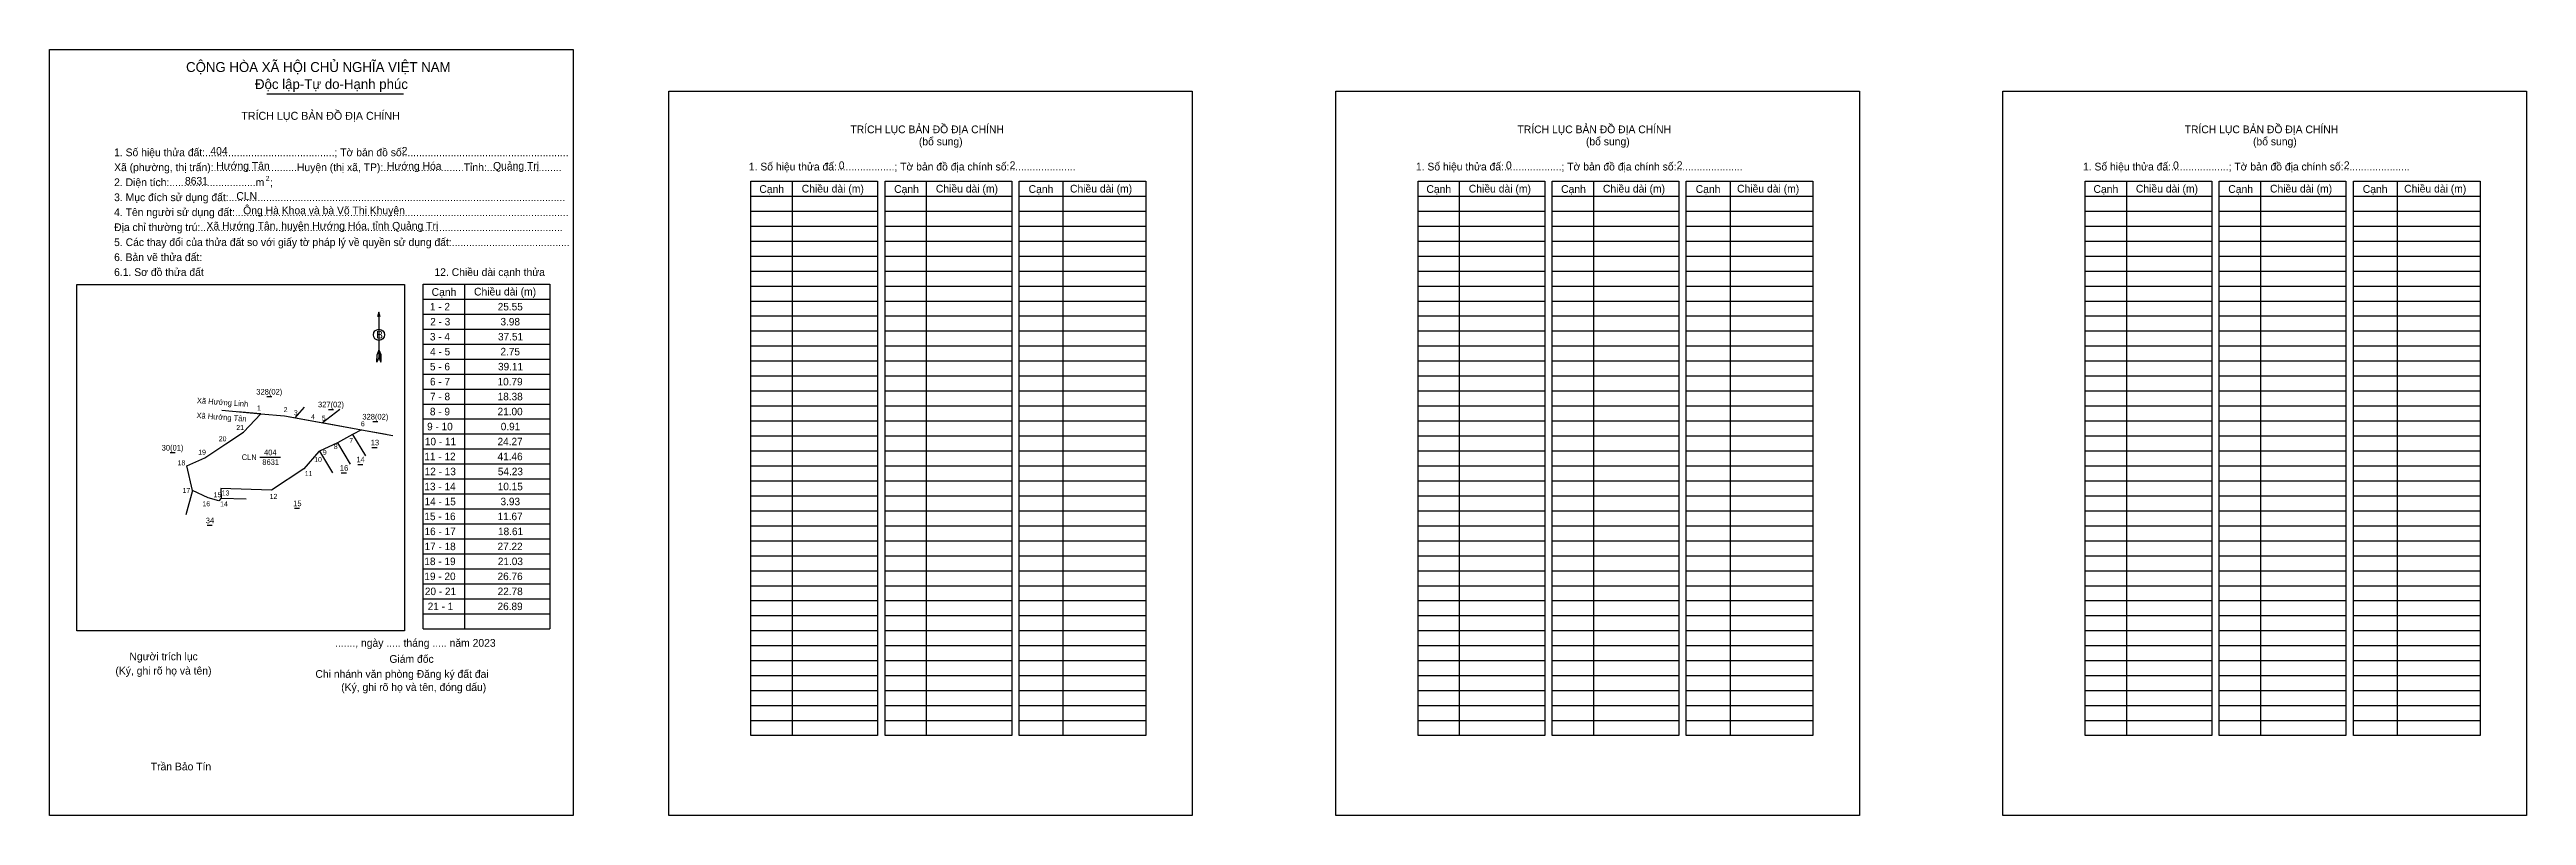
# Model space of a CAD drawing. Extents: x 547323 to 554828, y 1839640 to 1845147.
# Drawn here: x 547323 to 549964, y 1844331 to 1845147 of the extents above; entities outside this region: 14.
import ezdxf

# ---------------------------------------------------------------- set-up
doc = ezdxf.new("R2010")
doc.units = 0
for name, color, linetype in [('Level 1', 7, 'Continuous'), ('Level 10', 7, 'Continuous'), ('Level 12', 7, 'Continuous'), ('Level 13', 7, 'Continuous'), ('Level 2', 7, 'Continuous'), ('Level 22', 7, 'Continuous'), ('Level 27', 7, 'Continuous'), ('Level 36', 7, 'Continuous'), ('Level 52', 7, 'Continuous'), ('Level 6', 7, 'Continuous'), ('Level 7', 7, 'Continuous'), ('Level 9', 7, 'Continuous')]:
    doc.layers.add(name, color=color, linetype=linetype)

msp = doc.modelspace()

# ---------------------------------------------------------------- linework, layer by layer
at = {"layer": 'Level 1'}
for p, q in [((547322.9, 1845147.3), (547322.9, 1845147.3)), ((547983.1, 1845102.8), (547983.1, 1845102.8)), ((548114.7, 1845007), (548114.7, 1844416)), ((548257.7, 1845007), (548257.7, 1844416)), ((548403.4, 1845007), (548403.4, 1844416)), ((548825.9, 1845007), (548825.9, 1844416)), ((548968.9, 1845007), (548968.9, 1844416)), ((549114.6, 1845007), (549114.6, 1844416)), ((549537.2, 1845007), (549537.2, 1844416)), ((549680.2, 1845007), (549680.2, 1844416)), ((549825.8, 1845007), (549825.8, 1844416)), ((548070.8, 1844991), (548205.8, 1844991)), ((548070.8, 1844975.1), (548205.8, 1844975.1)), ((548213.8, 1844991), (548348.8, 1844991)), ((548213.8, 1844975.1), (548348.8, 1844975.1)), ((548356.8, 1844991), (548491.8, 1844991)), ((548356.8, 1844975.1), (548491.8, 1844975.1)), ((548782, 1844991), (548917, 1844991)), ((548782, 1844975.1), (548917, 1844975.1)), ((548925, 1844991), (549060, 1844991)), ((548925, 1844975.1), (549060, 1844975.1)), ((549068, 1844991), (549203, 1844991)), ((549068, 1844975.1), (549203, 1844975.1)), ((549493.2, 1844991), (549628.2, 1844991)), ((549493.2, 1844975.1), (549628.2, 1844975.1)), ((549636.2, 1844991), (549771.2, 1844991)), ((549636.2, 1844975.1), (549771.2, 1844975.1)), ((549779.2, 1844991), (549914.2, 1844991)), ((549779.2, 1844975.1), (549914.2, 1844975.1)), ((548070.8, 1844959.1), (548205.8, 1844959.1)), ((548070.8, 1844943.1), (548205.8, 1844943.1)), ((548213.8, 1844959.1), (548348.8, 1844959.1)), ((548213.8, 1844943.1), (548348.8, 1844943.1)), ((548356.8, 1844959.1), (548491.8, 1844959.1)), ((548356.8, 1844943.1), (548491.8, 1844943.1)), ((548782, 1844959.1), (548917, 1844959.1)), ((548782, 1844943.1), (548917, 1844943.1)), ((548925, 1844959.1), (549060, 1844959.1)), ((548925, 1844943.1), (549060, 1844943.1)), ((549068, 1844959.1), (549203, 1844959.1)), ((549068, 1844943.1), (549203, 1844943.1)), ((549493.2, 1844959.1), (549628.2, 1844959.1)), ((549493.2, 1844943.1), (549628.2, 1844943.1)), ((549636.2, 1844959.1), (549771.2, 1844959.1)), ((549636.2, 1844943.1), (549771.2, 1844943.1)), ((549779.2, 1844959.1), (549914.2, 1844959.1)), ((549779.2, 1844943.1), (549914.2, 1844943.1)), ((548070.8, 1844927.2), (548205.8, 1844927.2)), ((548213.8, 1844927.2), (548348.8, 1844927.2)), ((548356.8, 1844927.2), (548491.8, 1844927.2)), ((548782, 1844927.2), (548917, 1844927.2)), ((548925, 1844927.2), (549060, 1844927.2)), ((549068, 1844927.2), (549203, 1844927.2)), ((549493.2, 1844927.2), (549628.2, 1844927.2)), ((549636.2, 1844927.2), (549771.2, 1844927.2)), ((549779.2, 1844927.2), (549914.2, 1844927.2)), ((547351.9, 1844896.8), (547351.9, 1844896.8)), ((547351.9, 1844896.8), (547701.3, 1844896.8)), ((547351.9, 1844527.6), (547351.9, 1844896.8)), ((547701.3, 1844896.8), (547701.3, 1844527.6)), ((547765.4, 1844897.2), (547765.4, 1844529.9)), ((548070.8, 1844911.2), (548205.8, 1844911.2)), ((548070.8, 1844895.2), (548205.8, 1844895.2)), ((548213.8, 1844911.2), (548348.8, 1844911.2)), ((548213.8, 1844895.2), (548348.8, 1844895.2)), ((548356.8, 1844911.2), (548491.8, 1844911.2)), ((548356.8, 1844895.2), (548491.8, 1844895.2)), ((548782, 1844911.2), (548917, 1844911.2)), ((548782, 1844895.2), (548917, 1844895.2)), ((548925, 1844911.2), (549060, 1844911.2)), ((548925, 1844895.2), (549060, 1844895.2)), ((549068, 1844911.2), (549203, 1844911.2)), ((549068, 1844895.2), (549203, 1844895.2)), ((549493.2, 1844911.2), (549628.2, 1844911.2)), ((549493.2, 1844895.2), (549628.2, 1844895.2)), ((549636.2, 1844911.2), (549771.2, 1844911.2)), ((549636.2, 1844895.2), (549771.2, 1844895.2)), ((549779.2, 1844911.2), (549914.2, 1844911.2)), ((549779.2, 1844895.2), (549914.2, 1844895.2)), ((547674.1, 1844867.4), (547674.1, 1844819.1)), ((547721.4, 1844881.3), (547856.4, 1844881.3)), ((547721.4, 1844865.3), (547856.4, 1844865.3)), ((548070.8, 1844879.2), (548205.8, 1844879.2)), ((548070.8, 1844863.3), (548205.8, 1844863.3)), ((548213.8, 1844879.2), (548348.8, 1844879.2)), ((548213.8, 1844863.3), (548348.8, 1844863.3)), ((548356.8, 1844879.2), (548491.8, 1844879.2)), ((548356.8, 1844863.3), (548491.8, 1844863.3)), ((548782, 1844879.2), (548917, 1844879.2)), ((548782, 1844863.3), (548917, 1844863.3)), ((548925, 1844879.2), (549060, 1844879.2)), ((548925, 1844863.3), (549060, 1844863.3)), ((549068, 1844879.2), (549203, 1844879.2)), ((549068, 1844863.3), (549203, 1844863.3)), ((549493.2, 1844879.2), (549628.2, 1844879.2)), ((549493.2, 1844863.3), (549628.2, 1844863.3)), ((549636.2, 1844879.2), (549771.2, 1844879.2)), ((549636.2, 1844863.3), (549771.2, 1844863.3)), ((549779.2, 1844879.2), (549914.2, 1844879.2)), ((549779.2, 1844863.3), (549914.2, 1844863.3)), ((547721.4, 1844849.3), (547856.4, 1844849.3)), ((548070.8, 1844847.3), (548205.8, 1844847.3)), ((548213.8, 1844847.3), (548348.8, 1844847.3)), ((548356.8, 1844847.3), (548491.8, 1844847.3)), ((548782, 1844847.3), (548917, 1844847.3)), ((548925, 1844847.3), (549060, 1844847.3)), ((549068, 1844847.3), (549203, 1844847.3)), ((549493.2, 1844847.3), (549628.2, 1844847.3)), ((549636.2, 1844847.3), (549771.2, 1844847.3)), ((549779.2, 1844847.3), (549914.2, 1844847.3)), ((547672, 1844814.1), (547672.1, 1844822.1)), ((547674.1, 1844819.1), (547672, 1844814.1)), ((547674.1, 1844827.1), (547672.1, 1844822.1)), ((547674.1, 1844827.1), (547676.2, 1844822.1)), ((547674.1, 1844826.4), (547676.2, 1844821.4)), ((547674.1, 1844825.7), (547676.2, 1844820.7)), ((547674.1, 1844825), (547676.2, 1844820)), ((547674.1, 1844824.3), (547676.2, 1844819.3)), ((547674.1, 1844823.6), (547676.2, 1844818.6)), ((547674.1, 1844822.9), (547676.2, 1844817.8)), ((547674.1, 1844822.2), (547676.2, 1844817.1)), ((547674.1, 1844821.5), (547676.2, 1844816.4)), ((547674.1, 1844820.8), (547676.2, 1844815.7)), ((547674.1, 1844820.1), (547676.3, 1844815)), ((547674.1, 1844819.1), (547676.3, 1844814.1)), ((547676.3, 1844814.1), (547676.2, 1844822.1)), ((547721.4, 1844833.3), (547856.4, 1844833.3)), ((547721.4, 1844817.4), (547856.4, 1844817.4)), ((548070.8, 1844831.3), (548205.8, 1844831.3)), ((548070.8, 1844815.3), (548205.8, 1844815.3)), ((548213.8, 1844831.3), (548348.8, 1844831.3)), ((548213.8, 1844815.3), (548348.8, 1844815.3)), ((548356.8, 1844831.3), (548491.8, 1844831.3)), ((548356.8, 1844815.3), (548491.8, 1844815.3)), ((548782, 1844831.3), (548917, 1844831.3)), ((548782, 1844815.3), (548917, 1844815.3)), ((548925, 1844831.3), (549060, 1844831.3)), ((548925, 1844815.3), (549060, 1844815.3)), ((549068, 1844831.3), (549203, 1844831.3)), ((549068, 1844815.3), (549203, 1844815.3)), ((549493.2, 1844831.3), (549628.2, 1844831.3)), ((549493.2, 1844815.3), (549628.2, 1844815.3)), ((549636.2, 1844831.3), (549771.2, 1844831.3)), ((549636.2, 1844815.3), (549771.2, 1844815.3)), ((549779.2, 1844831.3), (549914.2, 1844831.3)), ((549779.2, 1844815.3), (549914.2, 1844815.3)), ((547721.4, 1844801.4), (547856.4, 1844801.4)), ((547721.4, 1844785.4), (547856.4, 1844785.4)), ((548070.8, 1844799.4), (548205.8, 1844799.4)), ((548213.8, 1844799.4), (548348.8, 1844799.4)), ((548356.8, 1844799.4), (548491.8, 1844799.4)), ((548782, 1844799.4), (548917, 1844799.4)), ((548925, 1844799.4), (549060, 1844799.4)), ((549068, 1844799.4), (549203, 1844799.4)), ((549493.2, 1844799.4), (549628.2, 1844799.4)), ((549636.2, 1844799.4), (549771.2, 1844799.4)), ((549779.2, 1844799.4), (549914.2, 1844799.4)), ((547506.8, 1844762.7), (547548.1, 1844759.1)), ((547721.4, 1844769.4), (547856.4, 1844769.4)), ((548070.8, 1844783.4), (548205.8, 1844783.4)), ((548070.8, 1844767.4), (548205.8, 1844767.4)), ((548213.8, 1844783.4), (548348.8, 1844783.4)), ((548213.8, 1844767.4), (548348.8, 1844767.4)), ((548356.8, 1844783.4), (548491.8, 1844783.4)), ((548356.8, 1844767.4), (548491.8, 1844767.4)), ((548782, 1844783.4), (548917, 1844783.4)), ((548782, 1844767.4), (548917, 1844767.4)), ((548925, 1844783.4), (549060, 1844783.4)), ((548925, 1844767.4), (549060, 1844767.4)), ((549068, 1844783.4), (549203, 1844783.4)), ((549068, 1844767.4), (549203, 1844767.4)), ((549493.2, 1844783.4), (549628.2, 1844783.4)), ((549493.2, 1844767.4), (549628.2, 1844767.4)), ((549636.2, 1844783.4), (549771.2, 1844783.4)), ((549636.2, 1844767.4), (549771.2, 1844767.4)), ((549779.2, 1844783.4), (549914.2, 1844783.4)), ((549779.2, 1844767.4), (549914.2, 1844767.4)), ((547721.4, 1844753.5), (547856.4, 1844753.5)), ((547721.4, 1844737.5), (547856.4, 1844737.5)), ((548070.8, 1844751.5), (548205.8, 1844751.5)), ((548070.8, 1844735.5), (548205.8, 1844735.5)), ((548213.8, 1844751.5), (548348.8, 1844751.5)), ((548213.8, 1844735.5), (548348.8, 1844735.5)), ((548356.8, 1844751.5), (548491.8, 1844751.5)), ((548356.8, 1844735.5), (548491.8, 1844735.5)), ((548782, 1844751.5), (548917, 1844751.5)), ((548782, 1844735.5), (548917, 1844735.5)), ((548925, 1844751.5), (549060, 1844751.5)), ((548925, 1844735.5), (549060, 1844735.5)), ((549068, 1844751.5), (549203, 1844751.5)), ((549068, 1844735.5), (549203, 1844735.5)), ((549493.2, 1844751.5), (549628.2, 1844751.5)), ((549493.2, 1844735.5), (549628.2, 1844735.5)), ((549636.2, 1844751.5), (549771.2, 1844751.5)), ((549636.2, 1844735.5), (549771.2, 1844735.5)), ((549779.2, 1844751.5), (549914.2, 1844751.5)), ((549779.2, 1844735.5), (549914.2, 1844735.5)), ((547721.4, 1844721.5), (547856.4, 1844721.5)), ((547721.4, 1844705.6), (547856.4, 1844705.6)), ((548070.8, 1844719.5), (548205.8, 1844719.5)), ((548213.8, 1844719.5), (548348.8, 1844719.5)), ((548356.8, 1844719.5), (548491.8, 1844719.5)), ((548782, 1844719.5), (548917, 1844719.5)), ((548925, 1844719.5), (549060, 1844719.5)), ((549068, 1844719.5), (549203, 1844719.5)), ((549493.2, 1844719.5), (549628.2, 1844719.5)), ((549636.2, 1844719.5), (549771.2, 1844719.5)), ((549779.2, 1844719.5), (549914.2, 1844719.5)), ((547721.4, 1844689.6), (547856.4, 1844689.6)), ((548070.8, 1844703.5), (548205.8, 1844703.5)), ((548070.8, 1844687.6), (548205.8, 1844687.6)), ((548213.8, 1844703.5), (548348.8, 1844703.5)), ((548213.8, 1844687.6), (548348.8, 1844687.6)), ((548356.8, 1844703.5), (548491.8, 1844703.5)), ((548356.8, 1844687.6), (548491.8, 1844687.6)), ((548782, 1844703.5), (548917, 1844703.5)), ((548782, 1844687.6), (548917, 1844687.6)), ((548925, 1844703.5), (549060, 1844703.5)), ((548925, 1844687.6), (549060, 1844687.6)), ((549068, 1844703.5), (549203, 1844703.5)), ((549068, 1844687.6), (549203, 1844687.6)), ((549493.2, 1844703.5), (549628.2, 1844703.5)), ((549493.2, 1844687.6), (549628.2, 1844687.6)), ((549636.2, 1844703.5), (549771.2, 1844703.5)), ((549636.2, 1844687.6), (549771.2, 1844687.6)), ((549779.2, 1844703.5), (549914.2, 1844703.5)), ((549779.2, 1844687.6), (549914.2, 1844687.6)), ((547721.4, 1844673.6), (547856.4, 1844673.6)), ((547721.4, 1844657.6), (547856.4, 1844657.6)), ((548070.8, 1844671.6), (548205.8, 1844671.6)), ((548070.8, 1844655.6), (548205.8, 1844655.6)), ((548213.8, 1844671.6), (548348.8, 1844671.6)), ((548213.8, 1844655.6), (548348.8, 1844655.6)), ((548356.8, 1844671.6), (548491.8, 1844671.6)), ((548356.8, 1844655.6), (548491.8, 1844655.6)), ((548782, 1844671.6), (548917, 1844671.6)), ((548782, 1844655.6), (548917, 1844655.6)), ((548925, 1844671.6), (549060, 1844671.6)), ((548925, 1844655.6), (549060, 1844655.6)), ((549068, 1844671.6), (549203, 1844671.6)), ((549068, 1844655.6), (549203, 1844655.6)), ((549493.2, 1844671.6), (549628.2, 1844671.6)), ((549493.2, 1844655.6), (549628.2, 1844655.6)), ((549636.2, 1844671.6), (549771.2, 1844671.6)), ((549636.2, 1844655.6), (549771.2, 1844655.6)), ((549779.2, 1844671.6), (549914.2, 1844671.6)), ((549779.2, 1844655.6), (549914.2, 1844655.6)), ((547721.4, 1844641.7), (547856.4, 1844641.7)), ((547721.4, 1844625.7), (547856.4, 1844625.7)), ((548070.8, 1844639.6), (548205.8, 1844639.6)), ((548213.8, 1844639.6), (548348.8, 1844639.6)), ((548356.8, 1844639.6), (548491.8, 1844639.6)), ((548782, 1844639.6), (548917, 1844639.6)), ((548925, 1844639.6), (549060, 1844639.6)), ((549068, 1844639.6), (549203, 1844639.6)), ((549493.2, 1844639.6), (549628.2, 1844639.6)), ((549636.2, 1844639.6), (549771.2, 1844639.6)), ((549779.2, 1844639.6), (549914.2, 1844639.6)), ((547721.4, 1844609.7), (547856.4, 1844609.7)), ((548070.8, 1844623.7), (548205.8, 1844623.7)), ((548070.8, 1844607.7), (548205.8, 1844607.7)), ((548213.8, 1844623.7), (548348.8, 1844623.7)), ((548213.8, 1844607.7), (548348.8, 1844607.7)), ((548356.8, 1844623.7), (548491.8, 1844623.7)), ((548356.8, 1844607.7), (548491.8, 1844607.7)), ((548782, 1844623.7), (548917, 1844623.7)), ((548782, 1844607.7), (548917, 1844607.7)), ((548925, 1844623.7), (549060, 1844623.7)), ((548925, 1844607.7), (549060, 1844607.7)), ((549068, 1844623.7), (549203, 1844623.7)), ((549068, 1844607.7), (549203, 1844607.7)), ((549493.2, 1844623.7), (549628.2, 1844623.7)), ((549493.2, 1844607.7), (549628.2, 1844607.7)), ((549636.2, 1844623.7), (549771.2, 1844623.7)), ((549636.2, 1844607.7), (549771.2, 1844607.7)), ((549779.2, 1844623.7), (549914.2, 1844623.7)), ((549779.2, 1844607.7), (549914.2, 1844607.7)), ((547721.4, 1844593.7), (547856.4, 1844593.7)), ((547721.4, 1844577.8), (547856.4, 1844577.8)), ((548070.8, 1844591.7), (548205.8, 1844591.7)), ((548070.8, 1844575.7), (548205.8, 1844575.7)), ((548213.8, 1844591.7), (548348.8, 1844591.7)), ((548213.8, 1844575.7), (548348.8, 1844575.7)), ((548356.8, 1844591.7), (548491.8, 1844591.7)), ((548356.8, 1844575.7), (548491.8, 1844575.7)), ((548782, 1844591.7), (548917, 1844591.7)), ((548782, 1844575.7), (548917, 1844575.7)), ((548925, 1844591.7), (549060, 1844591.7)), ((548925, 1844575.7), (549060, 1844575.7)), ((549068, 1844591.7), (549203, 1844591.7)), ((549068, 1844575.7), (549203, 1844575.7)), ((549493.2, 1844591.7), (549628.2, 1844591.7)), ((549493.2, 1844575.7), (549628.2, 1844575.7)), ((549636.2, 1844591.7), (549771.2, 1844591.7)), ((549636.2, 1844575.7), (549771.2, 1844575.7)), ((549779.2, 1844591.7), (549914.2, 1844591.7)), ((549779.2, 1844575.7), (549914.2, 1844575.7)), ((547721.4, 1844561.8), (547856.4, 1844561.8)), ((548070.8, 1844559.8), (548205.8, 1844559.8)), ((548213.8, 1844559.8), (548348.8, 1844559.8)), ((548356.8, 1844559.8), (548491.8, 1844559.8)), ((548782, 1844559.8), (548917, 1844559.8)), ((548925, 1844559.8), (549060, 1844559.8)), ((549068, 1844559.8), (549203, 1844559.8)), ((549493.2, 1844559.8), (549628.2, 1844559.8)), ((549636.2, 1844559.8), (549771.2, 1844559.8)), ((549779.2, 1844559.8), (549914.2, 1844559.8)), ((547701.3, 1844527.6), (547351.9, 1844527.6)), ((547697.4, 1844527.6), (547697.4, 1844527.6)), ((547721.4, 1844545.8), (547856.4, 1844545.8)), ((547721.4, 1844529.9), (547856.4, 1844529.9)), ((548070.8, 1844543.8), (548205.8, 1844543.8)), ((548070.8, 1844527.8), (548205.8, 1844527.8)), ((548213.8, 1844543.8), (548348.8, 1844543.8)), ((548213.8, 1844527.8), (548348.8, 1844527.8)), ((548356.8, 1844543.8), (548491.8, 1844543.8)), ((548356.8, 1844527.8), (548491.8, 1844527.8)), ((548782, 1844543.8), (548917, 1844543.8)), ((548782, 1844527.8), (548917, 1844527.8)), ((548925, 1844543.8), (549060, 1844543.8)), ((548925, 1844527.8), (549060, 1844527.8)), ((549068, 1844543.8), (549203, 1844543.8)), ((549068, 1844527.8), (549203, 1844527.8)), ((549493.2, 1844543.8), (549628.2, 1844543.8)), ((549493.2, 1844527.8), (549628.2, 1844527.8)), ((549636.2, 1844543.8), (549771.2, 1844543.8)), ((549636.2, 1844527.8), (549771.2, 1844527.8)), ((549779.2, 1844543.8), (549914.2, 1844543.8)), ((549779.2, 1844527.8), (549914.2, 1844527.8)), ((548070.8, 1844511.9), (548205.8, 1844511.9)), ((548070.8, 1844495.9), (548205.8, 1844495.9)), ((548213.8, 1844511.9), (548348.8, 1844511.9)), ((548213.8, 1844495.9), (548348.8, 1844495.9)), ((548356.8, 1844511.9), (548491.8, 1844511.9)), ((548356.8, 1844495.9), (548491.8, 1844495.9)), ((548782, 1844511.9), (548917, 1844511.9)), ((548782, 1844495.9), (548917, 1844495.9)), ((548925, 1844511.9), (549060, 1844511.9)), ((548925, 1844495.9), (549060, 1844495.9)), ((549068, 1844511.9), (549203, 1844511.9)), ((549068, 1844495.9), (549203, 1844495.9)), ((549493.2, 1844511.9), (549628.2, 1844511.9)), ((549493.2, 1844495.9), (549628.2, 1844495.9)), ((549636.2, 1844511.9), (549771.2, 1844511.9)), ((549636.2, 1844495.9), (549771.2, 1844495.9)), ((549779.2, 1844511.9), (549914.2, 1844511.9)), ((549779.2, 1844495.9), (549914.2, 1844495.9)), ((548070.8, 1844479.9), (548205.8, 1844479.9)), ((548213.8, 1844479.9), (548348.8, 1844479.9)), ((548356.8, 1844479.9), (548491.8, 1844479.9)), ((548782, 1844479.9), (548917, 1844479.9)), ((548925, 1844479.9), (549060, 1844479.9)), ((549068, 1844479.9), (549203, 1844479.9)), ((549493.2, 1844479.9), (549628.2, 1844479.9)), ((549636.2, 1844479.9), (549771.2, 1844479.9)), ((549779.2, 1844479.9), (549914.2, 1844479.9)), ((548070.8, 1844463.9), (548205.8, 1844463.9)), ((548070.8, 1844448), (548205.8, 1844448)), ((548213.8, 1844463.9), (548348.8, 1844463.9)), ((548213.8, 1844448), (548348.8, 1844448)), ((548356.8, 1844463.9), (548491.8, 1844463.9)), ((548356.8, 1844448), (548491.8, 1844448)), ((548782, 1844463.9), (548917, 1844463.9)), ((548782, 1844448), (548917, 1844448)), ((548925, 1844463.9), (549060, 1844463.9)), ((548925, 1844448), (549060, 1844448)), ((549068, 1844463.9), (549203, 1844463.9)), ((549068, 1844448), (549203, 1844448)), ((549493.2, 1844463.9), (549628.2, 1844463.9)), ((549493.2, 1844448), (549628.2, 1844448)), ((549636.2, 1844463.9), (549771.2, 1844463.9)), ((549636.2, 1844448), (549771.2, 1844448)), ((549779.2, 1844463.9), (549914.2, 1844463.9)), ((549779.2, 1844448), (549914.2, 1844448)), ((548070.8, 1844432), (548205.8, 1844432)), ((548213.8, 1844432), (548348.8, 1844432)), ((548356.8, 1844432), (548491.8, 1844432)), ((548782, 1844432), (548917, 1844432)), ((548925, 1844432), (549060, 1844432)), ((549068, 1844432), (549203, 1844432)), ((549493.2, 1844432), (549628.2, 1844432)), ((549636.2, 1844432), (549771.2, 1844432)), ((549779.2, 1844432), (549914.2, 1844432)), ((547881.1, 1844330.8), (547881.1, 1844330.8)), ((548541.3, 1844330.8), (548541.3, 1844330.8))]:
    msp.add_line(p, q, dxfattribs=at)
for points in [[(548070.8, 1845007), (548205.8, 1845007), (548205.8, 1844416), (548070.8, 1844416)], [(548213.8, 1845007), (548348.8, 1845007), (548348.8, 1844416), (548213.8, 1844416)], [(548356.8, 1845007), (548491.8, 1845007), (548491.8, 1844416), (548356.8, 1844416)], [(548782, 1845007), (548917, 1845007), (548917, 1844416), (548782, 1844416)], [(548925, 1845007), (549060, 1845007), (549060, 1844416), (548925, 1844416)], [(549068, 1845007), (549203, 1845007), (549203, 1844416), (549068, 1844416)], [(549493.2, 1845007), (549628.2, 1845007), (549628.2, 1844416), (549493.2, 1844416)], [(549636.2, 1845007), (549771.2, 1845007), (549771.2, 1844416), (549636.2, 1844416)], [(549779.2, 1845007), (549914.2, 1845007), (549914.2, 1844416), (549779.2, 1844416)]]:
    msp.add_lwpolyline(points, close=True, dxfattribs=at)
for points in [[(547721.4, 1844529.9), (547721.4, 1844897.2), (547856.4, 1844897.2), (547856.4, 1844529.9)], [(547675.5, 1844862.2), (547674.1, 1844867.4), (547672.7, 1844862.2)]]:
    msp.add_lwpolyline(points, dxfattribs=at)
msp.add_circle((547674.1, 1844843.2), 5.9, dxfattribs=at)
at = {"layer": 'Level 10'}
msp.add_lwpolyline([(547505.4, 1844679.2), (547506.1, 1844669.1), (547503.4, 1844666.3), (547492.1, 1844669.3), (547475.2, 1844677.1), (547469.2, 1844703.6), (547488.4, 1844712.2), (547510.8, 1844726.8), (547529.9, 1844739.3), (547548.1, 1844759.1), (547573.5, 1844756.8), (547577.4, 1844756.1), (547614.4, 1844749.4), (547617.1, 1844748.9), (547655.5, 1844741.9), (547646, 1844736.8), (547629.8, 1844728.1), (547610.9, 1844719), (547610, 1844718.7), (547594.2, 1844700.3), (547559.6, 1844677.4)], close=True, dxfattribs=at)
at = {"layer": 'Level 13'}
for p, q in [((547554.6, 1845100.1), (547700.3, 1845100.1)), ((547548.1, 1844759.1), (547523.8, 1844761.2)), ((547584.7, 1844754.8), (547594.7, 1844766.1)), ((547632.6, 1844763.6), (547613.9, 1844749.4))]:
    msp.add_line(p, q, dxfattribs=at)
at = {"layer": 'Level 2'}
for points in [[(547322.9, 1845147.3), (547881.1, 1845147.3), (547881.1, 1844330.8), (547322.9, 1844330.8)], [(547983.1, 1845102.8), (548541.3, 1845102.8), (548541.3, 1844330.8), (547983.1, 1844330.8)], [(548694.3, 1845102.8), (549252.5, 1845102.8), (549252.5, 1844330.8), (548694.3, 1844330.8)], [(549405.5, 1845102.8), (549963.7, 1845102.8), (549963.7, 1844330.8), (549405.5, 1844330.8)]]:
    msp.add_lwpolyline(points, close=True, dxfattribs=at)
at = {"layer": 'Level 22'}
for p, q in [((547548.1, 1844759.1), (547573.5, 1844756.8)), ((547573.5, 1844756.8), (547689.1, 1844735.7))]:
    msp.add_line(p, q, dxfattribs=at)
at = {"layer": 'Level 27'}
for p, q in [((547646, 1844736.8), (547659.8, 1844714)), ((547655.5, 1844741.9), (547681.7, 1844737.2)), ((547610.9, 1844719), (547624.5, 1844696.2)), ((547629.8, 1844728.1), (547643.4, 1844705.3)), ((547475.2, 1844677.1), (547468.2, 1844651.4)), ((547506.1, 1844669.1), (547532.7, 1844668.4))]:
    msp.add_line(p, q, dxfattribs=at)
at = {"layer": 'Level 7'}
for centre in [(554825.2, 1839954.9), (554806.5, 1839946.4), (553496.3, 1839844.9), (553510.8, 1839844.8), (553493.6, 1839810.6), (553493.6, 1839810.7), (553507.3, 1839797.9)]:
    msp.add_circle(centre, 0.15, dxfattribs=at)
at = {"layer": 'Level 9'}
for p, q in [((547554.5, 1844777.3), (547560, 1844777.3)), ((547620.3, 1844763.7), (547625.8, 1844763.7)), ((547667.6, 1844750.8), (547673.1, 1844750.8)), ((547451.4, 1844717.7), (547456.9, 1844717.7)), ((547547, 1844712.7), (547569.2, 1844712.7)), ((547651.6, 1844705.1), (547657.1, 1844705.1)), ((547666.7, 1844723.1), (547672.2, 1844723.1)), ((547634, 1844696.2), (547639.5, 1844696.2)), ((547584, 1844658.4), (547589.5, 1844658.4)), ((547491, 1844640.1), (547496.5, 1844640.1))]:
    msp.add_line(p, q, dxfattribs=at)

# ---------------------------------------------------------------- texts
at = {"layer": 'Level 1'}
for s, height, p in [('TRÍCH LỤC BẢN ĐỒ ĐỊA CHÍNH', 8.519, (547527.4, 1845072.4)), ('TRÍCH LỤC BẢN ĐỒ ĐỊA CHÍNH', 8.253, (548176.8, 1845058.1)), ('(bổ sung)', 8.25, (548249.8, 1845045.2)), ('TRÍCH LỤC BẢN ĐỒ ĐỊA CHÍNH', 8.253, (548888, 1845058.1)), ('(bổ sung)', 8.25, (548961, 1845045.2)), ('TRÍCH LỤC BẢN ĐỒ ĐỊA CHÍNH', 8.253, (549599.3, 1845058.1)), ('(bổ sung)', 8.25, (549672.2, 1845045.2)), ('Xã (phường, thị trấn):.............................Huyện (thị xã, TP):............................Tỉnh:..........................', 8.2527, (547391.8, 1845017.7)), ('1. Số hiệu thửa đất:.............................................; Tờ bản đồ số:.........................................................', 8.2527, (547391.8, 1845033.6)), ('1. Số hiệu thửa đấ:....................; Tờ bản đồ địa chính số:.......................', 8.253, (548068.5, 1845018.4)), ('1. Số hiệu thửa đấ:....................; Tờ bản đồ địa chính số:.......................', 8.253, (548779.7, 1845018.4)), ('1. Số hiệu thửa đấ:....................; Tờ bản đồ địa chính số:.......................', 8.253, (549490.9, 1845018.4)), ('2. Diện tích:..............................m  ;', 8.253, (547391.8, 1845001.7)), ('2', 5.32, (547553.4, 1845007.3)), ('Cạnh', 8.25, (548079.7, 1844994.5)), ('Chiều dài (m)', 8.253, (548124.9, 1844994.9)), ('Cạnh', 8.25, (548223.4, 1844994.5)), ('Chiều dài (m)', 8.253, (548267.9, 1844994.9)), ('Cạnh', 8.25, (548366.8, 1844994.5)), ('Chiều dài (m)', 8.253, (548410.9, 1844994.9)), ('Cạnh', 8.25, (548790.9, 1844994.5)), ('Chiều dài (m)', 8.253, (548836.1, 1844994.9)), ('Cạnh', 8.25, (548934.5, 1844994.5)), ('Chiều dài (m)', 8.253, (548979.1, 1844994.9)), ('Cạnh', 8.25, (549078, 1844994.5)), ('Chiều dài (m)', 8.253, (549122.1, 1844994.9)), ('Cạnh', 8.25, (549502.1, 1844994.5)), ('Chiều dài (m)', 8.253, (549547.3, 1844994.9)), ('Cạnh', 8.25, (549645.8, 1844994.5)), ('Chiều dài (m)', 8.253, (549690.3, 1844994.9)), ('Cạnh', 8.25, (549789.2, 1844994.5)), ('Chiều dài (m)', 8.253, (549833.3, 1844994.9)), ('4. Tên người sử dụng đất:....................................................................................................................', 8.2527, (547391.8, 1844969.8)), ('3. Mục đích sử dụng đất:.....................................................................................................................', 8.2527, (547391.8, 1844985.7)), ('Địa chỉ thường trú:..............................................................................................................................', 8.2527, (547391.8, 1844953.8)), ('5. Các thay đổi của thửa đất so với giấy tờ pháp lý về quyền sử dụng đất:.........................................', 8.2527, (547391.8, 1844937.8)), ('6. Bản vẽ thửa đất:', 8.253, (547391.8, 1844921.8)), ('6.1. Sơ đồ thửa đất', 8.253, (547391.8, 1844905.9)), ('Cạnh', 8.25, (547730.3, 1844884.7)), ('12. Chiều dài cạnh thửa', 8.253, (547733.3, 1844905.9)), ('Chiều dài (m)', 8.253, (547775.5, 1844885.1)), ('B', 7.99, (547671.2, 1844839.3)), ('Người trích lục', 8.253, (547408.1, 1844496.2)), ('......., ngày ..... tháng ..... năm 2023', 8.253, (547627.4, 1844510.6)), ('Giám đốc', 8.25, (547685.3, 1844493.5)), ('(Ký, ghi rõ họ và tên)', 8.253, (547393.2, 1844481)), ('Chi nhánh văn phòng Đăng ký đất đai', 8.253, (547606.4, 1844477.5)), ('(Ký, ghi rõ họ và tên, đóng dấu)', 8.253, (547633.9, 1844463.4)), ('Trần Bảo Tín', 8.253, (547430.9, 1844378.8))]:
    msp.add_text(s, height=height, dxfattribs=at).set_placement(p)
for s, p in [('Xã Hướng Tân', (547479.5, 1844754.4)), ('Xã Hướng Linh', (547479.9, 1844770.3))]:
    msp.add_text(s, height=6, rotation=355.9039, dxfattribs=at).set_placement(p)
at = {"layer": 'Level 12'}
for s, p in [('p8', (554825.2, 1839954.9)), ('p7', (554806.5, 1839946.4)), ('p5', (553496.3, 1839844.9)), ('p4', (553510.8, 1839844.8)), ('p2', (553493.6, 1839810.6)), ('p3', (553493.6, 1839810.7)), ('p1', (553507.3, 1839797.9))]:
    msp.add_text(s, height=1.8, dxfattribs=at).set_placement(p)
at = {"layer": 'Level 13'}
for s, height, p in [('CỘNG HÒA XÃ HỘI CHỦ NGHĨA VIỆT NAM', 10.542, (547468.5, 1845123.4)), ('Độc lập-Tự do-Hạnh phúc', 10.542, (547542, 1845105.2)), ('CLN', 6, (547527.8, 1844709.7)), ('8631', 6, (547549.8, 1844704.5)), ('404', 6, (547551.6, 1844714.8))]:
    msp.add_text(s, height=height, dxfattribs=at).set_placement(p)
at = {"layer": 'Level 36'}
for s, p in [('328(02)', (547543.4, 1844779.5)), ('327(02)', (547609.2, 1844765.9)), ('328(02)', (547656.5, 1844752.9)), ('13', (547665.4, 1844725.3)), ('30(01)', (547442.5, 1844719.8)), ('14', (547650.1, 1844707.2)), ('16', (547632.5, 1844698.3)), ('15', (547582.7, 1844660.5)), ('34', (547489.5, 1844642.2))]:
    msp.add_text(s, height=6, dxfattribs=at).set_placement(p)
at = {"layer": 'Level 52'}
for s, p in [('1 - 2', (547728.5, 1844869.2)), ('25.55', (547800.8, 1844869.2)), ('3 - 4', (547728.5, 1844837.2)), ('2 - 3', (547728.8, 1844853.2)), ('37.51', (547801.1, 1844837.2)), ('3.98', (547803.7, 1844853.2)), ('4 - 5', (547728.7, 1844821.3)), ('5 - 6', (547728.5, 1844805.3)), ('39.11', (547801.1, 1844805.3)), ('2.75', (547803.7, 1844821.3)), ('6 - 7', (547728.6, 1844789.3)), ('10.79', (547800.6, 1844789.3)), ('8 - 9', (547728.5, 1844757.4)), ('7 - 8', (547728.6, 1844773.4)), ('21.00', (547800.6, 1844757.4)), ('18.38', (547800.7, 1844773.4)), ('10 - 11', (547723.1, 1844725.4)), ('9 - 10', (547725.5, 1844741.4)), ('24.27', (547800.6, 1844725.4)), ('0.91', (547804, 1844741.4)), ('11 - 12', (547722.6, 1844709.5)), ('41.46', (547800.6, 1844709.5)), ('13 - 14', (547722.6, 1844677.5)), ('12 - 13', (547722.9, 1844693.5)), ('54.23', (547800.9, 1844693.5)), ('10.15', (547800.8, 1844677.5)), ('15 - 16', (547722.6, 1844645.6)), ('14 - 15', (547722.8, 1844661.5)), ('11.67', (547800.6, 1844645.6)), ('3.93', (547803.8, 1844661.5)), ('16 - 17', (547722.7, 1844629.6)), ('18.61', (547801.1, 1844629.6)), ('17 - 18', (547722.7, 1844613.6)), ('18 - 19', (547722.6, 1844597.7)), ('27.22', (547800.6, 1844613.6)), ('21.03', (547800.9, 1844597.7)), ('19 - 20', (547722.6, 1844581.7)), ('20 - 21', (547723.1, 1844565.7)), ('26.76', (547800.6, 1844581.7)), ('22.78', (547800.7, 1844565.7)), ('21 - 1', (547726.1, 1844549.7)), ('26.89', (547800.6, 1844549.7))]:
    msp.add_text(s, height=7.99, dxfattribs=at).set_placement(p)
at = {"layer": 'Level 6'}
for s, height, p in [('404', 8.25, (547494.4, 1845035.1)), ('Hướng Tân', 8.25, (547500.7, 1845019.2)), ('Hướng Hóa', 8.25, (547682.7, 1845019.1)), ('2', 8.25, (547698.4, 1845035.2)), ('Quảng Trị', 8.25, (547795.8, 1845019.2)), ('0', 8.25, (548164.4, 1845019.8)), ('2', 8.25, (548346.6, 1845019.9)), ('0', 8.25, (548875.7, 1845019.8)), ('2', 8.25, (549057.8, 1845019.9)), ('0', 8.25, (549586.9, 1845019.8)), ('2', 8.25, (549769, 1845019.9)), ('8631', 8.25, (547467.3, 1845003.2)), ('CLN', 8.25, (547522.1, 1844987.1)), ('Ông Hà Khoa và bà Võ Thị Khuyên', 8.253, (547529.4, 1844971.7)), ('Xã Hướng Tân, huyện Hướng Hóa, tỉnh Quảng Trị', 8.253, (547490.3, 1844955.3))]:
    msp.add_text(s, height=height, dxfattribs=at).set_placement(p)
at = {"layer": 'Level 9'}
for s, p in [('1', (547544.2, 1844762.6)), ('2', (547572.6, 1844760.8)), ('3', (547583.4, 1844757.5)), ('4', (547601.7, 1844753.2)), ('20', (547503.4, 1844729.7)), ('21', (547522.1, 1844741.7)), ('5', (547613.2, 1844751.7)), ('7', (547642.5, 1844727.7)), ('6', (547654.9, 1844745.7)), ('18', (547459.5, 1844704)), ('19', (547481.5, 1844715.4)), ('10', (547605.1, 1844707.5)), ('9', (547614.3, 1844715.2)), ('8', (547626.1, 1844721.4)), ('17', (547464.8, 1844674.6)), ('11', (547595.1, 1844692.6)), ('16', (547486, 1844660.4)), ('15', (547497.9, 1844670)), ('14', (547504.8, 1844660.2)), ('13', (547506.6, 1844671.9)), ('12', (547557.7, 1844668.3))]:
    msp.add_text(s, height=5.32, dxfattribs=at).set_placement(p)

doc.saveas('drawing.dxf')
